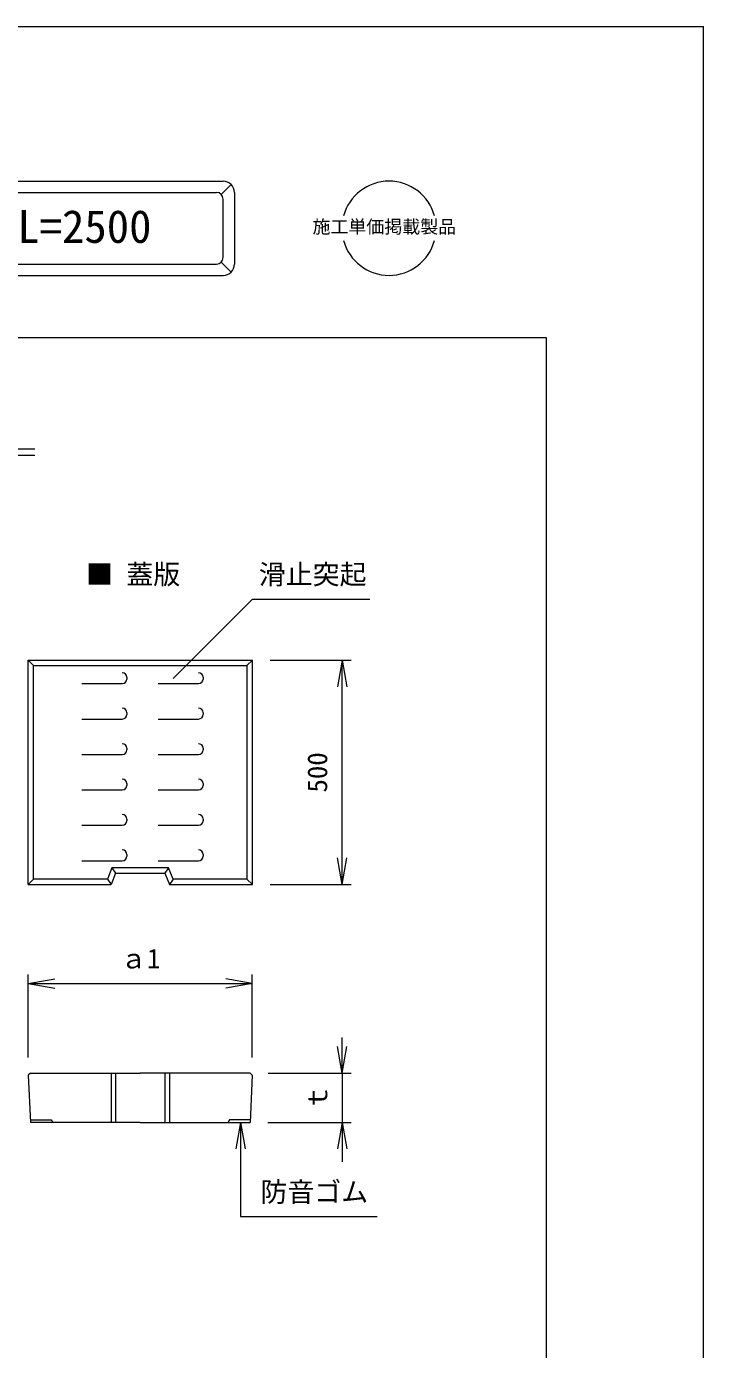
# Model space of a CAD drawing. Units: millimetres, scale not verified. Extents: x 1335 to 18532, y 1277 to 13928.
# Drawn here: x 17023 to 18532, y 10977 to 13928 of the extents above; entities that cross this region are included whole.
import ezdxf
from ezdxf.enums import TextEntityAlignment as Align

# ---------------------------------------------------------------- set-up
doc = ezdxf.new("R2010")
doc.units = ezdxf.units.MM
doc.header["$LTSCALE"] = 20
doc.layers.add('0_2', color=4, linetype='Continuous', lineweight=18)
doc.styles.add('ＭＳ ゴシック-5.0-0.0', font='')
doc.styles.get('ＭＳ ゴシック-5.0-0.0').set_extended_font_data('ＭＳ ゴシック-5.0-0.0')

msp = doc.modelspace()

# ---------------------------------------------------------------- linework, layer by layer
at = {"layer": '0_2'}
for p, q in [((14352.38, 13927.73), (18532.38, 13927.73)), ((18532.38, 7887.73), (18532.38, 13927.73)), ((15097.38, 13582.73), (17461.36, 13582.73)), ((17456.97, 13553.34), (17479.04, 13575.41)), ((15112.38, 13557.73), (17446.36, 13557.73)), ((17486.36, 13557.73), (17486.36, 13397.73)), ((17461.36, 13412.73), (17461.36, 13542.73)), ((15112.38, 13397.73), (17446.36, 13397.73)), ((17456.97, 13402.13), (17479.04, 13380.05)), ((15097.38, 13372.73), (17461.36, 13372.73)), ((18182.38, 13233.08), (14752.38, 13233.08)), ((18182.38, 8197.73), (18182.38, 13233.08)), ((16007.34, 12986.05), (17041.81, 12986.05)), ((16007.34, 12972.05), (17041.81, 12972.05)), ((17349.66, 12473.4), (17526.76, 12650.5)), ((17526.76, 12650.5), (17788.67, 12650.5)), ((17026.56, 12514.32), (17038.56, 12502.32)), ((17526.56, 12514.32), (17514.56, 12502.32)), ((17566.56, 12514.32), (17746.56, 12514.32)), ((17726.56, 12514.32), (17716.14, 12455.23)), ((17726.56, 12514.32), (17736.98, 12455.23)), ((17726.56, 12014.32), (17726.56, 12514.32)), ((17038.56, 12502.32), (17514.56, 12502.32)), ((17038.56, 12026.32), (17038.56, 12502.32)), ((17514.56, 12502.32), (17514.56, 12026.32)), ((17146.56, 12462.32), (17236.56, 12462.32)), ((17246.56, 12476.32), (17246.56, 12472.32)), ((17316.56, 12462.32), (17406.56, 12462.32)), ((17416.56, 12476.32), (17416.56, 12472.32)), ((17246.56, 12397.32), (17246.56, 12393.32)), ((17416.56, 12397.32), (17416.56, 12393.32)), ((17146.56, 12383.32), (17236.56, 12383.32)), ((17316.56, 12383.32), (17406.56, 12383.32)), ((17146.56, 12304.32), (17236.56, 12304.32)), ((17246.56, 12318.32), (17246.56, 12314.32)), ((17316.56, 12304.32), (17406.56, 12304.32)), ((17416.56, 12318.32), (17416.56, 12314.32)), ((17146.56, 12225.32), (17236.56, 12225.32)), ((17246.56, 12239.32), (17246.56, 12235.32)), ((17316.56, 12225.32), (17406.56, 12225.32)), ((17416.56, 12239.32), (17416.56, 12235.32)), ((17246.56, 12160.32), (17246.56, 12156.32)), ((17416.56, 12160.32), (17416.56, 12156.32)), ((17146.56, 12146.32), (17236.56, 12146.32)), ((17316.56, 12146.32), (17406.56, 12146.32)), ((17246.56, 12081.32), (17246.56, 12077.32)), ((17416.56, 12081.32), (17416.56, 12077.32)), ((17726.56, 12014.32), (17716.14, 12073.41)), ((17726.56, 12014.32), (17736.98, 12073.41)), ((17146.56, 12067.32), (17236.56, 12067.32)), ((17213.44, 12051.32), (17203.44, 12026.32)), ((17213.44, 12051.32), (17221.56, 12039.32)), ((17339.69, 12051.32), (17213.44, 12051.32)), ((17316.56, 12067.32), (17406.56, 12067.32)), ((17339.69, 12051.32), (17331.56, 12039.32)), ((17349.69, 12026.32), (17339.69, 12051.32)), ((17038.56, 12026.32), (17026.56, 12014.32)), ((17203.44, 12026.32), (17038.56, 12026.32)), ((17203.44, 12026.32), (17211.56, 12014.32)), ((17349.69, 12026.32), (17341.56, 12014.32)), ((17514.56, 12026.32), (17349.69, 12026.32)), ((17514.56, 12026.32), (17526.56, 12014.32)), ((17566.56, 12014.32), (17746.56, 12014.32)), ((17026.79, 11628.81), (17026.79, 11813.81)), ((17026.79, 11793.81), (17085.88, 11804.23)), ((17526.33, 11793.81), (17467.25, 11804.23)), ((17526.33, 11628.81), (17526.33, 11813.81)), ((17026.79, 11793.81), (17526.33, 11793.81)), ((17026.79, 11793.81), (17085.88, 11783.39)), ((17526.33, 11793.81), (17467.25, 11783.39)), ((17726.56, 11593.81), (17726.56, 11672.86)), ((17726.56, 11593.81), (17716.14, 11652.9)), ((17726.56, 11593.81), (17736.98, 11652.9)), ((17211.56, 11593.81), (17211.56, 11483.81)), ((17221.56, 11593.81), (17221.56, 11483.81)), ((17331.56, 11593.81), (17331.56, 11483.81)), ((17341.56, 11593.81), (17341.56, 11483.81)), ((17561.56, 11593.81), (17746.56, 11593.81)), ((17726.56, 11593.81), (17726.56, 11483.81)), ((17499.88, 11483.81), (17489.46, 11424.72)), ((17499.88, 11483.81), (17499.88, 11273.54)), ((17499.88, 11483.81), (17510.3, 11424.72)), ((17560.89, 11483.81), (17746.56, 11483.81)), ((17726.56, 11483.81), (17716.14, 11424.72)), ((17726.56, 11483.81), (17726.56, 11395.57)), ((17726.56, 11483.81), (17736.98, 11424.72)), ((17499.88, 11273.54), (17804.64, 11273.54))]:
    msp.add_line(p, q, dxfattribs=at)
at = {"layer": '0_2', "color": 2}
for p, q in [((17026.56, 12514.32), (17526.56, 12514.32)), ((17026.56, 12014.32), (17026.56, 12514.32)), ((17526.56, 12014.32), (17526.56, 12514.32)), ((17221.56, 12039.32), (17211.56, 12014.32)), ((17221.56, 12039.32), (17331.56, 12039.32)), ((17331.56, 12039.32), (17341.56, 12014.32)), ((17026.56, 12014.32), (17211.56, 12014.32)), ((17341.56, 12014.32), (17526.56, 12014.32)), ((17031.56, 11593.81), (17026.79, 11588.81)), ((17026.79, 11588.81), (17031.56, 11483.81)), ((17031.56, 11593.81), (17276.56, 11593.81)), ((17521.56, 11593.81), (17276.56, 11593.81)), ((17521.56, 11593.81), (17526.33, 11588.81)), ((17526.33, 11588.81), (17521.56, 11483.81)), ((17031.29, 11489.81), (17077.79, 11489.81)), ((17276.56, 11483.81), (17031.56, 11483.81)), ((17077.79, 11489.81), (17081.49, 11483.81)), ((17276.56, 11483.81), (17521.56, 11483.81)), ((17475.33, 11489.81), (17471.63, 11483.81)), ((17521.83, 11489.81), (17475.33, 11489.81))]:
    msp.add_line(p, q, dxfattribs=at)
at = {"layer": '0_2'}
for centre, radius, start, end in [((17461.36, 13557.73), 25, 0, 90), ((17446.36, 13542.73), 15, 0, 90), ((17446.36, 13412.73), 15, 270, 0), ((17461.36, 13397.73), 25, 270, 0), ((17236.56, 12476.32), 10, 0, 90), ((17406.56, 12476.32), 10, 0, 90), ((17236.56, 12472.32), 10, 270, 0), ((17406.56, 12472.32), 10, 270, 0), ((17236.56, 12397.32), 10, 0, 90), ((17236.56, 12393.32), 10, 270, 0), ((17406.56, 12397.32), 10, 0, 90), ((17406.56, 12393.32), 10, 270, 0), ((17236.56, 12318.32), 10, 0, 90), ((17236.56, 12314.32), 10, 270, 0), ((17406.56, 12318.32), 10, 0, 90), ((17406.56, 12314.32), 10, 270, 0), ((17236.56, 12239.32), 10, 0, 90), ((17406.56, 12239.32), 10, 0, 90), ((17236.56, 12235.32), 10, 270, 0), ((17406.56, 12235.32), 10, 270, 0), ((17236.56, 12160.32), 10, 0, 90), ((17236.56, 12156.32), 10, 270, 0), ((17406.56, 12160.32), 10, 0, 90), ((17406.56, 12156.32), 10, 270, 0), ((17236.56, 12081.32), 10, 0, 90), ((17236.56, 12077.32), 10, 270, 0), ((17406.56, 12081.32), 10, 0, 90), ((17406.56, 12077.32), 10, 270, 0)]:
    msp.add_arc(centre, radius, start, end, dxfattribs=at)
at = {"layer": '0_2', "color": 2}
for start, end in [(15.08906, 164.91094), (195.08906, 344.91094)]:
    msp.add_arc((17831.23, 13477.73), 105, start, end, dxfattribs=at)

# ---------------------------------------------------------------- texts
at = {"layer": '0_2', "color": 7, "style": 'ＭＳ ゴシック-5.0-0.0'}
for s, height, p in [('ＨＣ－Ｆ型側溝〔車道部縦断用 T-25〕L=2500', 73.31, (15253.13, 13423.13)), ('施工単価掲載製品', 29.33, (17660.75, 13457.73)), ('■ 蓋版', 43.99, (17155.79, 12670.71)), ('滑止突起', 43.99, (17541, 12670.66)), ('ａ1', 43.99, (17231.61, 11813.82)), ('防音ゴム', 43.99, (17544.63, 11293.53))]:
    msp.add_text(s, height=height, dxfattribs=at).set_placement(p, align=Align.BOTTOM_LEFT)
for s, p in [('500', (17706.58, 12219.36)), ('ｔ', (17706.61, 11508.82))]:
    msp.add_text(s, height=43.99, rotation=90, dxfattribs=at).set_placement(p, align=Align.BOTTOM_LEFT)

doc.saveas('drawing.dxf')
